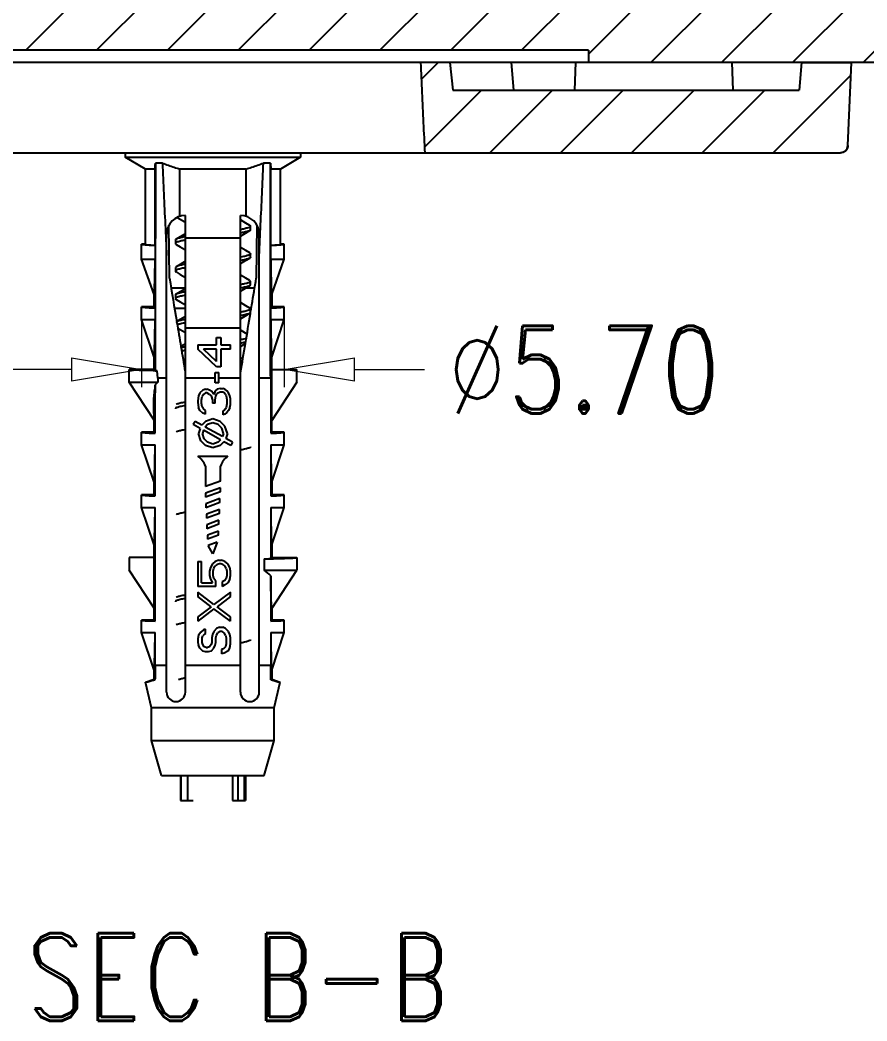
# Model space of a CAD drawing. Header units: millimetres. Extents: x 3559 to 4719, y 1270 to 1649.
# Drawn here: x 4242.07 to 4275.89, y 1293.95 to 1333.9 of the extents above; entities that cross this region are included whole.
import ezdxf
from ezdxf.enums import TextEntityAlignment as Align

# ---------------------------------------------------------------- set-up
doc = ezdxf.new("R2010")
doc.units = ezdxf.units.MM
doc.layers.get('0').update_dxf_attribs({"linetype": 'CONTINUOUS'})
doc.layers.get('Defpoints').update_dxf_attribs({"linetype": 'CONTINUOUS'})
doc.layers.add('dim', color=3, linetype='CONTINUOUS', lineweight=9)
doc.layers.add('hatch', color=56, linetype='CONTINUOUS', lineweight=9)
doc.styles.add('longtou', font='romand.shx', dxfattribs={"width": 0.8, "bigfont": 'fangsong.shx'})
doc.dimstyles.new('YanXiu', dxfattribs={"dimtxt": 2.5, "dimasz": 2.2, "dimexe": 1, "dimexo": 0, "dimgap": 0.66, "dimtad": 0, "dimzin": 0, "dimdsep": 46, "dimtxsty": 'longtou', "dimblk": 'CLOSEDBLANK', "dimcen": 0, "dimclrd": 3, "dimclre": 3, "dimclrt": 7, "dimadec": 0, "dimazin": 0, "dimtfac": 1, "dimtdec": 4, "dimtofl": 0, "dimtmove": 0, "dimatfit": 3, "dimldrblk": 'CLOSEDBLANK', "dimfxl": 0, "dimtolj": 1, "dimtzin": 0, "dimlwd": 0, "dimlwe": 0, "dimarcsym": 0})
pattern_1 = [(45, (3414.0296, 1058.7995), (-1.4142136, 1.4142136), [])]

# ---------------------------------------------------------------- blocks, each defined once
blk = doc.blocks.new('_ClosedBlank')
at = {"color": 0, "linetype": 'ByBlock', "lineweight": -2}
for p, q in [((-1, 0.167), (0, 0)), ((-1, 0.167), (-1, -0.167)), ((0, 0), (-1, -0.167))]:
    blk.add_line(p, q, dxfattribs=at)
blk = doc.blocks.new('*D87')
at = {"layer": 'Defpoints', "color": 0}
for p in [(4246.923, 1321.949), (4252.623, 1321.949), (4252.623, 1319.949)]:
    blk.add_point(p, dxfattribs=at)
at = {"layer": 'dim', "color": 3, "lineweight": 5}
for p, q in [((4246.923, 1321.949), (4246.923, 1319.249)), ((4252.623, 1321.949), (4252.623, 1319.249)), ((4244.123, 1319.949), (4241.323, 1319.949)), ((4255.423, 1319.949), (4258.223, 1319.949))]:
    blk.add_line(p, q, dxfattribs=at)
at = {"layer": 'dim', "color": 3, "lineweight": 5, "xscale": 2.8, "yscale": 2.8, "zscale": 2.8}
blk.add_blockref('_ClosedBlank', (4246.923, 1319.949), dxfattribs=at)
at = {"layer": 'dim', "color": 3, "lineweight": 5, "xscale": 2.8, "yscale": 2.8, "zscale": 2.8, "rotation": 180}
blk.add_blockref('_ClosedBlank', (4252.623, 1319.949), dxfattribs=at)
at = {"layer": 'dim', "color": 7, "insert": (4264.589, 1319.949), "char_height": 3.5, "attachment_point": 5, "style": 'longtou'}
blk.add_mtext('%%c5.70', dxfattribs=at)

msp = doc.modelspace()

# ---------------------------------------------------------------- hatches: boundary and pattern name
h = msp.add_hatch()
h.set_pattern_fill('B', color=5, scale=2, angle=45, style=0)
h.set_pattern_definition(pattern_1)
edge = h.paths.add_edge_path()
edge.add_line((4199.773, 1346.899), (4198.484, 1346.899))
edge.add_line((4198.484, 1346.899), (4198.319, 1346.613))
edge.add_line((4198.319, 1346.613), (4198.255, 1345.399))
edge.add_line((4198.255, 1345.399), (4197.302, 1345.399))
edge.add_line((4197.302, 1345.399), (4197.276, 1346.899))
edge.add_line((4197.276, 1346.899), (4195.773, 1346.899))
edge.add_line((4195.773, 1346.899), (4196.284, 1337.137))
edge.add_spline(control_points=[(4196.284, 1337.137), (4196.431, 1334.332), (4198.469, 1332.399), (4201.278, 1332.399)], knot_values=[0, 0, 0, 0, 1, 1, 1, 1], degree=3, periodic=0)
edge.add_line((4201.278, 1332.399), (4205.523, 1332.399))
edge.add_line((4205.523, 1332.399), (4205.549, 1332.899))
edge.add_line((4205.549, 1332.899), (4206.497, 1332.899))
edge.add_line((4206.497, 1332.899), (4206.523, 1332.399))
edge.add_line((4206.523, 1332.399), (4212.773, 1332.399))
edge.add_line((4212.773, 1332.399), (4212.782, 1332.899))
edge.add_line((4212.782, 1332.899), (4213.773, 1332.899))
edge.add_line((4213.773, 1332.899), (4213.785, 1332.199))
edge.add_line((4213.785, 1332.199), (4234.773, 1332.199))
edge.add_line((4234.773, 1332.199), (4234.775, 1332.699))
edge.add_line((4234.775, 1332.699), (4264.77, 1332.699))
edge.add_line((4264.77, 1332.699), (4264.773, 1332.199))
edge.add_line((4264.773, 1332.199), (4285.761, 1332.199))
edge.add_line((4285.761, 1332.199), (4285.773, 1332.899))
edge.add_line((4285.773, 1332.899), (4286.764, 1332.899))
edge.add_line((4286.764, 1332.899), (4286.773, 1332.399))
edge.add_line((4286.773, 1332.399), (4293.023, 1332.399))
edge.add_line((4293.023, 1332.399), (4293.049, 1332.899))
edge.add_line((4293.049, 1332.899), (4293.997, 1332.899))
edge.add_line((4293.997, 1332.899), (4294.023, 1332.399))
edge.add_line((4294.023, 1332.399), (4298.268, 1332.399))
edge.add_spline(control_points=[(4303.261, 1337.137), (4303.114, 1334.332), (4301.077, 1332.399), (4298.268, 1332.399)], knot_values=[0, 0, 0, 0, 1, 1, 1, 1], degree=3, periodic=0)
edge.add_line((4303.261, 1337.137), (4303.773, 1346.899))
edge.add_line((4303.773, 1346.899), (4302.269, 1346.899))
edge.add_line((4302.269, 1346.899), (4302.243, 1345.399))
edge.add_line((4302.243, 1345.399), (4301.291, 1345.399))
edge.add_line((4301.291, 1345.399), (4301.227, 1346.613))
edge.add_line((4301.227, 1346.613), (4301.062, 1346.899))
edge.add_line((4301.062, 1346.899), (4299.773, 1346.899))
edge.add_line((4299.773, 1346.899), (4299.672, 1335.33))
edge.add_spline(control_points=[(4299.672, 1335.33), (4299.255, 1335.047), (4298.772, 1334.899), (4298.268, 1334.899)], knot_values=[0, 0, 0, 0, 1, 1, 1, 1], degree=3, periodic=0)
edge.add_line((4298.268, 1334.899), (4201.278, 1334.899))
edge.add_spline(control_points=[(4199.874, 1335.33), (4200.291, 1335.047), (4200.773, 1334.899), (4201.278, 1334.899)], knot_values=[0, 0, 0, 0, 1, 1, 1, 1], degree=3, periodic=0)
edge.add_line((4199.874, 1335.33), (4199.773, 1346.899))
h = msp.add_hatch()
h.set_pattern_fill('DEFAULT__1', color=5, scale=2, angle=45, style=0)
h.set_pattern_definition(pattern_1)
edge = h.paths.add_edge_path()
edge.add_line((4273.273, 1332.199), (4275.273, 1332.199))
edge.add_line((4275.273, 1332.199), (4275.128, 1328.886))
edge.add_spline(control_points=[(4275.128, 1328.886), (4275.121, 1328.716), (4274.998, 1328.599), (4274.829, 1328.599)], knot_values=[0, 0, 0, 0, 1, 1, 1, 1], degree=3, periodic=0)
edge.add_line((4274.829, 1328.599), (4258.229, 1328.599))
edge.add_spline(control_points=[(4258.063, 1332.199), (4258.082, 1331.801), (4258.118, 1331.003), (4258.174, 1329.803), (4258.211, 1329.001), (4258.229, 1328.599)], knot_values=[0, 0, 0, 0, 0.333333, 0.666667, 1, 1, 1, 1], degree=3, periodic=0)
edge.add_line((4258.063, 1332.199), (4259.229, 1332.199))
edge.add_line((4259.229, 1332.199), (4259.35, 1331.099))
edge.add_line((4259.35, 1331.099), (4273.177, 1331.099))
edge.add_line((4273.177, 1331.099), (4273.273, 1332.199))
edge = h.paths.add_edge_path()
edge.add_line((4224.273, 1332.199), (4226.273, 1332.199))
edge.add_line((4226.273, 1332.199), (4226.369, 1331.099))
edge.add_line((4226.369, 1331.099), (4240.195, 1331.099))
edge.add_line((4240.195, 1331.099), (4240.316, 1332.199))
edge.add_line((4240.316, 1332.199), (4241.483, 1332.199))
edge.add_spline(control_points=[(4241.317, 1328.599), (4241.335, 1329.001), (4241.372, 1329.803), (4241.427, 1331.003), (4241.464, 1331.801), (4241.483, 1332.199)], knot_values=[0, 0, 0, 0, 0.333333, 0.666667, 1, 1, 1, 1], degree=3, periodic=0)
edge.add_line((4241.317, 1328.599), (4224.717, 1328.599))
edge.add_spline(control_points=[(4224.418, 1328.886), (4224.425, 1328.716), (4224.548, 1328.599), (4224.717, 1328.599)], knot_values=[0, 0, 0, 0, 1, 1, 1, 1], degree=3, periodic=0)
edge.add_line((4224.418, 1328.886), (4224.273, 1332.199))

# ---------------------------------------------------------------- linework, layer by layer
at = {"color": 7, "linetype": 'Continuous'}
for p, q in [((4264.77, 1332.699), (4234.775, 1332.699)), ((4264.77, 1332.699), (4234.775, 1332.699)), ((4264.77, 1332.699), (4264.773, 1332.199)), ((4264.77, 1332.699), (4264.773, 1332.199)), ((4285.761, 1332.199), (4213.785, 1332.199)), ((4259.229, 1332.199), (4258.063, 1332.199)), ((4259.229, 1332.199), (4259.35, 1331.099)), ((4259.229, 1332.199), (4259.35, 1331.099)), ((4261.677, 1332.199), (4261.773, 1331.099)), ((4264.249, 1332.199), (4264.21, 1331.099)), ((4285.761, 1332.199), (4264.773, 1332.199)), ((4270.497, 1332.199), (4270.536, 1331.099)), ((4273.273, 1332.199), (4273.177, 1331.099)), ((4273.273, 1332.199), (4273.177, 1331.099)), ((4273.273, 1332.199), (4275.273, 1332.199)), ((4275.128, 1328.886), (4275.273, 1332.199)), ((4275.128, 1328.886), (4275.273, 1332.199)), ((4259.35, 1331.099), (4273.177, 1331.099)), ((4259.35, 1331.099), (4273.177, 1331.099)), ((4224.717, 1328.599), (4274.829, 1328.599)), ((4246.273, 1328.599), (4246.273, 1328.429)), ((4247.078, 1327.952), (4246.273, 1328.429)), ((4246.273, 1328.429), (4253.273, 1328.429)), ((4253.273, 1328.429), (4252.468, 1327.952)), ((4253.273, 1328.599), (4253.273, 1328.429)), ((4258.229, 1328.599), (4274.829, 1328.599)), ((4247.078, 1324.949), (4247.078, 1327.952)), ((4247.459, 1327.952), (4247.078, 1327.952)), ((4247.459, 1327.952), (4247.459, 1324.913)), ((4247.756, 1328.19), (4247.477, 1328.19)), ((4248.453, 1326.066), (4248.453, 1327.952)), ((4251.093, 1327.952), (4248.453, 1327.952)), ((4251.093, 1327.952), (4251.093, 1326.066)), ((4252.068, 1328.19), (4251.79, 1328.19)), ((4252.087, 1324.913), (4252.087, 1327.952)), ((4252.468, 1327.952), (4252.087, 1327.952)), ((4252.468, 1324.949), (4252.468, 1327.952)), ((4248.673, 1307.074), (4248.673, 1326.099)), ((4250.873, 1307.074), (4250.873, 1326.099)), ((4251.083, 1325.797), (4250.873, 1325.922)), ((4248.04, 1323.599), (4248.016, 1325.711)), ((4251.243, 1325.702), (4251.083, 1325.797)), ((4251.273, 1325.53), (4251.273, 1325.667)), ((4251.53, 1325.711), (4251.505, 1323.599)), ((4247.923, 1307.074), (4247.923, 1325.349)), ((4248.273, 1325.117), (4248.273, 1324.98)), ((4248.673, 1325.249), (4248.664, 1325.247)), ((4250.873, 1325.199), (4248.673, 1325.199)), ((4251.623, 1307.074), (4251.623, 1325.349)), ((4246.923, 1324.349), (4246.923, 1324.949)), ((4247.078, 1324.949), (4246.923, 1324.949)), ((4247.459, 1324.913), (4247.467, 1324.905)), ((4247.467, 1324.905), (4247.467, 1324.349)), ((4251.083, 1324.697), (4250.873, 1324.822)), ((4251.243, 1324.602), (4251.083, 1324.697)), ((4252.087, 1324.913), (4252.079, 1324.905)), ((4252.079, 1324.349), (4252.079, 1324.905)), ((4252.623, 1324.949), (4252.468, 1324.949)), ((4252.623, 1324.349), (4252.623, 1324.949)), ((4247.423, 1322.949), (4246.923, 1324.349)), ((4246.923, 1324.349), (4247.467, 1324.349)), ((4251.273, 1324.43), (4251.273, 1324.567)), ((4252.079, 1324.349), (4252.623, 1324.349)), ((4252.123, 1322.949), (4252.623, 1324.349)), ((4248.303, 1324.052), (4248.273, 1324.017)), ((4248.273, 1324.017), (4248.273, 1323.88)), ((4248.303, 1323.845), (4248.466, 1323.749)), ((4248.466, 1323.749), (4248.673, 1323.626)), ((4251.083, 1323.597), (4250.873, 1323.722)), ((4251.243, 1323.502), (4251.083, 1323.597)), ((4251.243, 1323.502), (4251.273, 1323.467)), ((4251.273, 1323.33), (4251.273, 1323.467)), ((4248.673, 1323.199), (4248.107, 1323.199)), ((4251.439, 1323.199), (4251.08, 1323.199)), ((4251.273, 1323.33), (4251.243, 1323.295)), ((4247.423, 1322.449), (4247.423, 1322.949)), ((4248.273, 1322.917), (4248.273, 1322.78)), ((4248.273, 1322.78), (4248.303, 1322.745)), ((4248.303, 1322.745), (4248.466, 1322.649)), ((4248.466, 1322.649), (4248.673, 1322.526)), ((4252.123, 1322.949), (4252.123, 1322.449)), ((4246.923, 1321.949), (4246.923, 1322.449)), ((4247.423, 1322.449), (4246.923, 1322.449)), ((4247.423, 1322.449), (4247.467, 1322.405)), ((4247.467, 1322.405), (4247.467, 1321.949)), ((4248.239, 1322.399), (4248.673, 1322.399)), ((4251.083, 1322.497), (4250.873, 1322.622)), ((4251.243, 1322.402), (4251.083, 1322.497)), ((4251.247, 1322.399), (4251.307, 1322.399)), ((4251.273, 1322.23), (4251.273, 1322.367)), ((4252.079, 1322.405), (4252.123, 1322.449)), ((4252.079, 1321.949), (4252.079, 1322.405)), ((4252.623, 1322.449), (4252.123, 1322.449)), ((4252.623, 1321.949), (4252.623, 1322.449)), ((4247.423, 1320.449), (4246.923, 1321.949)), ((4246.923, 1321.949), (4247.467, 1321.949)), ((4248.329, 1321.857), (4248.327, 1321.867)), ((4248.333, 1321.828), (4248.329, 1321.857)), ((4251.273, 1322.19), (4251.279, 1322.229)), ((4252.079, 1321.949), (4252.623, 1321.949)), ((4252.123, 1320.449), (4252.623, 1321.949)), ((4250.873, 1321.599), (4248.673, 1321.599)), ((4249.92, 1320.932), (4249.92, 1321.223)), ((4249.92, 1321.223), (4250.086, 1321.223)), ((4250.086, 1321.223), (4250.086, 1320.932)), ((4248.673, 1320.972), (4248.495, 1320.866)), ((4249.173, 1320.932), (4249.173, 1320.758)), ((4249.173, 1320.932), (4249.92, 1320.932)), ((4249.92, 1320.062), (4249.173, 1320.758)), ((4249.92, 1320.265), (4249.394, 1320.758)), ((4249.92, 1320.758), (4249.394, 1320.758)), ((4249.92, 1320.265), (4249.92, 1320.758)), ((4250.086, 1320.932), (4250.473, 1320.932)), ((4250.086, 1320.758), (4250.086, 1320.062)), ((4250.473, 1320.758), (4250.086, 1320.758)), ((4250.473, 1320.758), (4250.473, 1320.932)), ((4250.873, 1320.876), (4251.072, 1320.994)), ((4247.423, 1319.949), (4247.423, 1320.449)), ((4248.578, 1320.382), (4248.673, 1320.326)), ((4250.966, 1320.367), (4250.873, 1320.422)), ((4252.123, 1317.449), (4252.123, 1320.449)), ((4246.423, 1319.449), (4246.423, 1319.949)), ((4247.423, 1319.949), (4246.423, 1319.949)), ((4247.467, 1319.904), (4247.423, 1319.949)), ((4247.571, 1319.599), (4247.552, 1319.902)), ((4248.673, 1319.872), (4248.665, 1319.867)), ((4250.086, 1320.062), (4249.92, 1320.062)), ((4252.123, 1319.949), (4253.123, 1319.949)), ((4253.123, 1319.449), (4253.123, 1319.949)), ((4247.423, 1317.93), (4246.423, 1319.449)), ((4246.423, 1319.449), (4247.571, 1319.449)), ((4247.571, 1319.599), (4247.571, 1319.449)), ((4247.923, 1319.599), (4247.571, 1319.599)), ((4249.864, 1319.599), (4248.673, 1319.599)), ((4249.864, 1319.423), (4249.864, 1319.83)), ((4249.864, 1319.83), (4250.003, 1319.83)), ((4250.003, 1319.423), (4250.003, 1319.83)), ((4250.873, 1319.599), (4250.003, 1319.599)), ((4252.079, 1319.599), (4251.623, 1319.599)), ((4252.079, 1319.599), (4252.079, 1317.405)), ((4253.123, 1319.449), (4252.123, 1317.912)), ((4247.467, 1319.34), (4247.466, 1319.3)), ((4247.467, 1317.405), (4247.467, 1319.34)), ((4249.366, 1319.133), (4249.256, 1319.017)), ((4249.477, 1319.162), (4249.366, 1319.133)), ((4249.477, 1319.162), (4249.532, 1319.162)), ((4249.643, 1319.133), (4249.532, 1319.162)), ((4249.726, 1319.075), (4249.643, 1319.133)), ((4249.809, 1318.959), (4249.726, 1319.075)), ((4249.864, 1319.104), (4249.809, 1318.959)), ((4250.003, 1319.423), (4249.864, 1319.423)), ((4249.947, 1319.162), (4249.864, 1319.104)), ((4250.058, 1319.191), (4249.947, 1319.162)), ((4250.058, 1319.046), (4249.947, 1318.988)), ((4250.058, 1319.191), (4250.169, 1319.191)), ((4250.169, 1319.046), (4250.058, 1319.046)), ((4250.252, 1319.162), (4250.169, 1319.191)), ((4250.224, 1319.017), (4250.169, 1319.046)), ((4250.335, 1319.104), (4250.252, 1319.162)), ((4250.39, 1319.017), (4250.335, 1319.104)), ((4249.201, 1318.901), (4249.173, 1318.698)), ((4249.173, 1318.698), (4249.173, 1318.64)), ((4249.256, 1319.017), (4249.201, 1318.901)), ((4249.311, 1318.727), (4249.339, 1318.872)), ((4249.311, 1318.611), (4249.311, 1318.727)), ((4249.394, 1318.959), (4249.339, 1318.872)), ((4249.477, 1319.017), (4249.394, 1318.959)), ((4249.532, 1319.017), (4249.477, 1319.017)), ((4249.643, 1318.959), (4249.532, 1319.017)), ((4249.643, 1318.959), (4249.698, 1318.901)), ((4249.698, 1318.901), (4249.754, 1318.727)), ((4249.754, 1318.727), (4249.754, 1318.611)), ((4249.864, 1318.727), (4249.892, 1318.901)), ((4249.864, 1318.611), (4249.864, 1318.727)), ((4249.892, 1318.901), (4249.947, 1318.988)), ((4250.279, 1318.959), (4250.224, 1319.017)), ((4250.279, 1318.959), (4250.307, 1318.901)), ((4250.307, 1318.901), (4250.335, 1318.756)), ((4250.335, 1318.756), (4250.335, 1318.582)), ((4250.445, 1318.901), (4250.39, 1319.017)), ((4250.473, 1318.785), (4250.445, 1318.901)), ((4250.473, 1318.553), (4250.473, 1318.785)), ((4249.173, 1318.64), (4249.201, 1318.437)), ((4249.256, 1318.321), (4249.201, 1318.437)), ((4249.366, 1318.204), (4249.256, 1318.321)), ((4249.339, 1318.466), (4249.311, 1318.611)), ((4249.394, 1318.379), (4249.339, 1318.466)), ((4249.477, 1318.321), (4249.394, 1318.379)), ((4249.477, 1318.175), (4249.477, 1318.321)), ((4249.864, 1318.611), (4249.754, 1318.611)), ((4250.224, 1318.321), (4250.169, 1318.292)), ((4250.169, 1318.292), (4250.169, 1318.146)), ((4250.279, 1318.379), (4250.224, 1318.321)), ((4250.307, 1318.437), (4250.279, 1318.379)), ((4250.335, 1318.582), (4250.307, 1318.437)), ((4250.39, 1318.321), (4250.335, 1318.233)), ((4250.445, 1318.437), (4250.39, 1318.321)), ((4250.445, 1318.437), (4250.473, 1318.553)), ((4247.423, 1317.449), (4247.423, 1317.93)), ((4249.059, 1317.881), (4248.986, 1317.75)), ((4249.331, 1317.73), (4249.059, 1317.881)), ((4249.482, 1317.881), (4249.331, 1317.73)), ((4249.477, 1318.175), (4249.366, 1318.204)), ((4249.773, 1317.978), (4249.482, 1317.881)), ((4250.063, 1317.881), (4249.773, 1317.978)), ((4250.255, 1317.689), (4250.063, 1317.881)), ((4250.252, 1318.175), (4250.169, 1318.146)), ((4250.335, 1318.233), (4250.252, 1318.175)), ((4246.923, 1316.949), (4246.923, 1317.449)), ((4247.423, 1317.449), (4246.923, 1317.449)), ((4247.423, 1317.449), (4247.467, 1317.405)), ((4249.26, 1317.598), (4248.986, 1317.75)), ((4249.26, 1317.598), (4249.194, 1317.399)), ((4249.394, 1317.524), (4249.352, 1317.399)), ((4250.078, 1317.143), (4249.394, 1317.524)), ((4249.563, 1317.75), (4249.468, 1317.654)), ((4250.152, 1317.274), (4249.468, 1317.654)), ((4249.773, 1317.82), (4249.563, 1317.75)), ((4249.982, 1317.75), (4249.773, 1317.82)), ((4250.124, 1317.608), (4249.982, 1317.75)), ((4250.194, 1317.399), (4250.124, 1317.608)), ((4250.352, 1317.399), (4250.255, 1317.689)), ((4252.079, 1317.405), (4252.123, 1317.449)), ((4252.623, 1317.449), (4252.123, 1317.449)), ((4252.623, 1316.949), (4252.623, 1317.449)), ((4249.291, 1317.108), (4249.194, 1317.399)), ((4249.482, 1316.916), (4249.291, 1317.108)), ((4249.422, 1317.189), (4249.352, 1317.399)), ((4249.563, 1317.048), (4249.422, 1317.189)), ((4249.773, 1316.978), (4249.563, 1317.048)), ((4249.982, 1317.048), (4249.773, 1316.978)), ((4250.078, 1317.143), (4249.982, 1317.048)), ((4250.214, 1317.068), (4250.063, 1316.916)), ((4250.194, 1317.399), (4250.152, 1317.274)), ((4250.486, 1316.916), (4250.214, 1317.068)), ((4250.352, 1317.399), (4250.286, 1317.2)), ((4250.559, 1317.048), (4250.286, 1317.2)), ((4250.559, 1317.048), (4250.486, 1316.916)), ((4247.423, 1315.449), (4246.923, 1316.949)), ((4246.923, 1316.949), (4247.467, 1316.949)), ((4247.467, 1314.905), (4247.467, 1316.949)), ((4249.773, 1316.82), (4249.482, 1316.916)), ((4250.063, 1316.916), (4249.773, 1316.82)), ((4252.079, 1316.949), (4252.079, 1314.905)), ((4252.079, 1316.949), (4252.623, 1316.949)), ((4252.123, 1315.449), (4252.623, 1316.949)), ((4249.173, 1316.499), (4250.373, 1316.499)), ((4249.473, 1316.099), (4249.473, 1315.28)), ((4250.073, 1315.499), (4250.073, 1316.099)), ((4247.423, 1314.949), (4247.423, 1315.449)), ((4250.073, 1315.499), (4249.473, 1315.28)), ((4252.123, 1315.449), (4252.123, 1314.949)), ((4250.073, 1315.233), (4249.473, 1315.014)), ((4250.073, 1315.073), (4249.473, 1314.855)), ((4250.073, 1315.073), (4250.073, 1315.233)), ((4246.923, 1314.449), (4246.923, 1314.949)), ((4247.423, 1314.949), (4246.923, 1314.949)), ((4247.423, 1314.949), (4247.467, 1314.905)), ((4249.473, 1315.014), (4249.473, 1314.855)), ((4250.053, 1314.8), (4249.493, 1314.596)), ((4250.053, 1314.64), (4250.053, 1314.8)), ((4252.079, 1314.905), (4252.123, 1314.949)), ((4252.623, 1314.949), (4252.123, 1314.949)), ((4252.623, 1314.449), (4252.623, 1314.949)), ((4247.423, 1312.949), (4246.923, 1314.449)), ((4246.923, 1314.449), (4247.467, 1314.449)), ((4247.467, 1309.905), (4247.467, 1314.449)), ((4250.053, 1314.64), (4249.493, 1314.436)), ((4249.493, 1314.596), (4249.493, 1314.436)), ((4250.033, 1314.367), (4249.513, 1314.178)), ((4250.033, 1314.207), (4250.033, 1314.367)), ((4252.079, 1314.449), (4252.079, 1312.405)), ((4252.079, 1314.449), (4252.623, 1314.449)), ((4252.123, 1312.949), (4252.623, 1314.449)), ((4250.033, 1314.207), (4249.513, 1314.018)), ((4249.513, 1314.178), (4249.513, 1314.018)), ((4250.013, 1313.934), (4249.533, 1313.759)), ((4250.013, 1313.774), (4250.013, 1313.934)), ((4250.013, 1313.774), (4249.533, 1313.599)), ((4249.533, 1313.759), (4249.533, 1313.599)), ((4249.993, 1313.501), (4249.553, 1313.341)), ((4249.993, 1313.341), (4249.993, 1313.501)), ((4249.993, 1313.341), (4249.553, 1313.181)), ((4249.553, 1313.341), (4249.553, 1313.181)), ((4249.939, 1313.056), (4249.584, 1312.926)), ((4249.939, 1313.056), (4249.773, 1312.599)), ((4247.423, 1309.949), (4247.423, 1312.949)), ((4249.773, 1312.599), (4249.584, 1312.926)), ((4252.123, 1312.949), (4252.123, 1312.449)), ((4246.423, 1312.449), (4246.423, 1311.949)), ((4247.423, 1312.449), (4246.423, 1312.449)), ((4249.173, 1312.284), (4249.173, 1311.298)), ((4249.173, 1312.284), (4249.311, 1312.284)), ((4249.311, 1311.443), (4249.311, 1312.284)), ((4249.864, 1312.284), (4249.754, 1312.197)), ((4250.003, 1312.342), (4249.864, 1312.284)), ((4250.003, 1312.342), (4250.113, 1312.342)), ((4250.252, 1312.284), (4250.113, 1312.342)), ((4250.362, 1312.197), (4250.252, 1312.284)), ((4251.821, 1312.397), (4251.821, 1311.949)), ((4252.079, 1312.405), (4252.123, 1312.449)), ((4252.123, 1312.449), (4253.123, 1312.449)), ((4253.123, 1312.449), (4253.123, 1311.949)), ((4247.423, 1310.43), (4246.423, 1311.949)), ((4249.671, 1312.052), (4249.643, 1311.907)), ((4249.643, 1311.907), (4249.643, 1311.733)), ((4249.754, 1312.197), (4249.671, 1312.052)), ((4249.781, 1311.907), (4249.809, 1312.023)), ((4249.781, 1311.733), (4249.781, 1311.907)), ((4249.809, 1312.023), (4249.864, 1312.11)), ((4249.947, 1312.168), (4249.864, 1312.11)), ((4250.03, 1312.197), (4249.947, 1312.168)), ((4250.086, 1312.197), (4250.03, 1312.197)), ((4250.169, 1312.168), (4250.086, 1312.197)), ((4250.252, 1312.11), (4250.169, 1312.168)), ((4250.307, 1312.023), (4250.252, 1312.11)), ((4250.307, 1312.023), (4250.335, 1311.907)), ((4250.335, 1311.907), (4250.335, 1311.733)), ((4250.445, 1312.052), (4250.362, 1312.197)), ((4250.473, 1311.907), (4250.445, 1312.052)), ((4250.473, 1311.733), (4250.473, 1311.907)), ((4251.821, 1311.949), (4253.123, 1311.949)), ((4252.123, 1310.412), (4253.123, 1311.949)), ((4249.643, 1311.733), (4249.671, 1311.588)), ((4249.671, 1311.588), (4249.754, 1311.443)), ((4249.809, 1311.617), (4249.781, 1311.733)), ((4249.892, 1311.501), (4249.809, 1311.617)), ((4249.892, 1311.298), (4249.892, 1311.501)), ((4250.252, 1311.53), (4250.141, 1311.472)), ((4250.141, 1311.472), (4250.141, 1311.298)), ((4250.307, 1311.617), (4250.252, 1311.53)), ((4250.335, 1311.733), (4250.307, 1311.617)), ((4250.445, 1311.588), (4250.362, 1311.443)), ((4250.445, 1311.588), (4250.473, 1311.733)), ((4252.079, 1311.722), (4252.079, 1309.905)), ((4249.892, 1311.298), (4249.173, 1311.298)), ((4249.173, 1311.065), (4249.173, 1310.891)), ((4249.809, 1310.572), (4249.173, 1311.065)), ((4249.311, 1311.443), (4249.754, 1311.443)), ((4250.473, 1311.065), (4249.809, 1310.572)), ((4250.252, 1311.356), (4250.141, 1311.298)), ((4250.362, 1311.443), (4250.252, 1311.356)), ((4250.473, 1310.891), (4250.473, 1311.065)), ((4249.698, 1310.485), (4249.173, 1310.891)), ((4250.473, 1310.891), (4249.947, 1310.485)), ((4249.698, 1310.485), (4249.173, 1310.079)), ((4249.809, 1310.398), (4249.173, 1309.905)), ((4250.473, 1309.905), (4249.809, 1310.398)), ((4250.473, 1310.079), (4249.947, 1310.485)), ((4252.123, 1310.412), (4252.123, 1309.949)), ((4246.923, 1309.449), (4246.923, 1309.949)), ((4247.423, 1309.949), (4246.923, 1309.949)), ((4247.423, 1309.949), (4247.467, 1309.905)), ((4249.173, 1310.079), (4249.173, 1309.905)), ((4250.473, 1309.905), (4250.473, 1310.079)), ((4252.123, 1309.949), (4252.079, 1309.905)), ((4252.623, 1309.949), (4252.123, 1309.949)), ((4252.623, 1309.449), (4252.623, 1309.949)), ((4249.284, 1309.469), (4249.201, 1309.353)), ((4249.394, 1309.556), (4249.284, 1309.469)), ((4249.477, 1309.585), (4249.394, 1309.556)), ((4249.477, 1309.411), (4249.477, 1309.585)), ((4249.809, 1309.498), (4249.754, 1309.382)), ((4249.92, 1309.614), (4249.809, 1309.498)), ((4250.03, 1309.672), (4249.92, 1309.614)), ((4250.058, 1309.498), (4249.975, 1309.44)), ((4250.03, 1309.672), (4250.169, 1309.672)), ((4250.141, 1309.498), (4250.058, 1309.498)), ((4250.224, 1309.44), (4250.141, 1309.498)), ((4250.279, 1309.614), (4250.169, 1309.672)), ((4250.39, 1309.498), (4250.279, 1309.614)), ((4250.445, 1309.382), (4250.39, 1309.498)), ((4247.423, 1307.949), (4246.923, 1309.449)), ((4246.923, 1309.449), (4247.467, 1309.449)), ((4247.467, 1308.149), (4247.467, 1309.449)), ((4249.201, 1309.353), (4249.173, 1309.208)), ((4249.173, 1309.208), (4249.173, 1309.063)), ((4249.173, 1309.063), (4249.201, 1308.947)), ((4249.339, 1309.237), (4249.366, 1309.324)), ((4249.339, 1309.063), (4249.339, 1309.237)), ((4249.366, 1308.976), (4249.339, 1309.063)), ((4249.422, 1309.382), (4249.366, 1309.324)), ((4249.477, 1309.411), (4249.422, 1309.382)), ((4249.726, 1309.063), (4249.698, 1308.976)), ((4249.754, 1309.382), (4249.726, 1309.237)), ((4249.726, 1309.237), (4249.726, 1309.063)), ((4249.864, 1308.947), (4249.892, 1309.063)), ((4249.892, 1309.237), (4249.92, 1309.353)), ((4249.892, 1309.063), (4249.892, 1309.237)), ((4249.92, 1309.353), (4249.975, 1309.44)), ((4250.279, 1309.353), (4250.224, 1309.44)), ((4250.279, 1309.353), (4250.307, 1309.237)), ((4250.307, 1309.237), (4250.307, 1309.005)), ((4250.473, 1309.237), (4250.445, 1309.382)), ((4250.473, 1309.005), (4250.473, 1309.237)), ((4252.079, 1309.449), (4252.079, 1308.149)), ((4252.079, 1309.449), (4252.623, 1309.449)), ((4252.123, 1307.949), (4252.623, 1309.449)), ((4249.256, 1308.831), (4249.201, 1308.947)), ((4249.366, 1308.715), (4249.256, 1308.831)), ((4249.422, 1308.889), (4249.366, 1308.976)), ((4249.477, 1308.686), (4249.366, 1308.715)), ((4249.505, 1308.86), (4249.422, 1308.889)), ((4249.588, 1308.686), (4249.477, 1308.686)), ((4249.505, 1308.86), (4249.56, 1308.86)), ((4249.643, 1308.889), (4249.56, 1308.86)), ((4249.698, 1308.715), (4249.588, 1308.686)), ((4249.698, 1308.976), (4249.643, 1308.889)), ((4249.698, 1308.715), (4249.809, 1308.831)), ((4249.809, 1308.831), (4249.864, 1308.947)), ((4250.196, 1308.802), (4250.113, 1308.773)), ((4250.113, 1308.773), (4250.113, 1308.599)), ((4250.279, 1308.889), (4250.196, 1308.802)), ((4250.362, 1308.715), (4250.224, 1308.628)), ((4250.307, 1309.005), (4250.279, 1308.889)), ((4250.445, 1308.86), (4250.362, 1308.715)), ((4250.445, 1308.86), (4250.473, 1309.005)), ((4250.224, 1308.628), (4250.113, 1308.599)), ((4247.423, 1307.599), (4247.423, 1307.949)), ((4247.467, 1308.149), (4247.923, 1308.149)), ((4248.673, 1308.149), (4250.873, 1308.149)), ((4251.623, 1308.149), (4252.079, 1308.149)), ((4252.123, 1307.949), (4252.123, 1307.599)), ((4247.082, 1307.474), (4247.423, 1307.599)), ((4247.323, 1306.449), (4247.082, 1307.474)), ((4247.423, 1307.599), (4247.46, 1307.573)), ((4252.123, 1307.599), (4252.086, 1307.573)), ((4252.123, 1307.599), (4252.464, 1307.474)), ((4252.223, 1306.449), (4252.464, 1307.474)), ((4247.323, 1305.149), (4247.323, 1306.449)), ((4252.223, 1306.449), (4247.323, 1306.449)), ((4252.223, 1305.149), (4252.223, 1306.449)), ((4247.723, 1303.749), (4247.323, 1305.149)), ((4247.323, 1305.149), (4252.223, 1305.149)), ((4251.823, 1303.749), (4252.223, 1305.149)), ((4247.723, 1303.749), (4251.823, 1303.749)), ((4248.473, 1303.749), (4248.473, 1302.749)), ((4248.509, 1302.749), (4248.509, 1303.749)), ((4248.761, 1303.749), (4248.761, 1302.749)), ((4250.559, 1303.749), (4250.559, 1302.749)), ((4250.785, 1302.749), (4250.785, 1303.749)), ((4251.037, 1302.749), (4251.037, 1303.749)), ((4251.073, 1303.749), (4251.073, 1302.749)), ((4248.473, 1302.749), (4248.987, 1302.749)), ((4250.559, 1302.749), (4251.073, 1302.749))]:
    msp.add_line(p, q, dxfattribs=at)
for points in [[(4248.348, 1326.018), (4248.651, 1325.839), (4248.673, 1325.826)], [(4250.873, 1325.276), (4251.08, 1325.399), (4251.243, 1325.495)], [(4248.673, 1325.372), (4248.462, 1325.247), (4248.303, 1325.152)], [(4248.303, 1324.945), (4248.466, 1324.849), (4248.651, 1324.739), (4248.673, 1324.726)], [(4248.673, 1324.272), (4248.462, 1324.147), (4248.303, 1324.052)], [(4250.873, 1324.176), (4251.08, 1324.299), (4251.243, 1324.395)], [(4248.673, 1323.172), (4248.462, 1323.047), (4248.303, 1322.952)], [(4250.873, 1323.076), (4251.08, 1323.199), (4251.243, 1323.295)], [(4248.673, 1322.072), (4248.462, 1321.947), (4248.327, 1321.867)], [(4250.873, 1321.976), (4251.08, 1322.099), (4251.243, 1322.195)], [(4248.371, 1321.605), (4248.651, 1321.439), (4248.673, 1321.426)], [(4251.135, 1321.366), (4250.899, 1321.507), (4250.873, 1321.522)]]:
    msp.add_lwpolyline(points, dxfattribs=at)
for centre, radius, start, end in [((4274.829, 1328.899), 0.3, 270, 357.5), ((4248.673, 1325.349), 0.75, 90, 180), ((4250.873, 1325.349), 0.75, 0, 90), ((5001.194, 1447.265), 763.239, 189.324633, 189.45641), ((3759.527, 1403.808), 498.473, 350.43687, 350.57625), ((4676.83, 1393.215), 434.402, 189.45865, 189.58724), ((4511.673, 1365.29), 266.902, 189.58099, 189.79849), ((3972.88, 1367.855), 282.112, 350.1977, 350.4385), ((4248.347, 1344.593), 24.704, 267.9588, 268.1566), ((4250.111, 1324.425), 4.454, 279.8551, 280.3432), ((4250.085, 1324.436), 4.605, 279.8587, 280.0244), ((4253.453, 1313.711), 8.217, 135.7089, 136.7577), ((4248.548, 1315.718), 1, 22.3924, 51.3474), ((4250.997, 1315.718), 1, 128.6526, 157.6076), ((4251.025, 1342.096), 29.71, 271.5363, 272.0341), ((4245.448, 1304.423), 9.862, 47.7459, 49.7395), ((4248.298, 1307.074), 0.375, 180, 360), ((4251.248, 1307.074), 0.375, 180, 0)]:
    msp.add_arc(centre, radius, start, end, dxfattribs=at)
for centre, major_axis, ratio, start_param, end_param in [((4249.773, 1324.949), (2.85, 0), 0.026186, -3.141593, -2.513544), ((4249.773, 1324.949), (2.695, 0), 0.026186, 3.141593, 3.68008), ((4249.773, 1324.949), (2.85, 0), 0.026186, -0.628049, 0), ((4249.773, 1324.949), (2.695, 0), 0.026186, -0.538487, 0), ((4249.773, 1322.449), (2.85, 0), 0.026186, 3.141593, 3.769642), ((4249.773, 1322.449), (2.85, 0), 0.026186, -0.628049, 0), ((4249.773, 1317.449), (2.85, 0), 0.026186, 3.141593, 3.769642), ((4249.773, 1317.449), (2.85, 0), 0.026186, -0.628049, 0), ((4249.773, 1314.949), (2.85, 0), 0.026186, 3.141593, 3.769642), ((4249.773, 1314.949), (2.85, 0), 0.026186, -0.628049, 0), ((4249.773, 1309.949), (2.85, 0), 0.026186, 3.141593, 3.769642), ((4249.773, 1309.949), (2.85, 0), 0.026186, -0.628049, 0), ((4250.025, 1308.546), (2.943, 1.072), 0.024515, 3.138681, 3.64547), ((4249.521, 1308.546), (2.943, -1.072), 0.024515, -0.503878, 0.002911)]:
    msp.add_ellipse(centre, major_axis=major_axis, ratio=ratio, start_param=start_param, end_param=end_param, dxfattribs=at)
for points, start_tangent, end_tangent in [([(4258.063, 1332.199), (4258.118, 1331.003), (4258.174, 1329.803), (4258.229, 1328.599)], (0.046286, -0.998928), (0.045896, -0.998946)), ([(4258.063, 1332.199), (4258.118, 1331.003), (4258.174, 1329.803), (4258.229, 1328.599)], (0.046286, -0.998928), (0.045896, -0.998946)), ([(4275.128, 1328.886), (4275.128, 1328.879), (4275.127, 1328.873), (4275.127, 1328.866), (4275.126, 1328.859), (4275.125, 1328.853), (4275.124, 1328.846), (4275.123, 1328.839), (4275.121, 1328.833), (4275.12, 1328.826), (4275.118, 1328.819), (4275.116, 1328.812), (4275.114, 1328.806), (4275.111, 1328.799), (4275.109, 1328.792), (4275.106, 1328.786), (4275.104, 1328.779), (4275.101, 1328.772), (4275.097, 1328.766), (4275.094, 1328.759), (4275.091, 1328.753), (4275.087, 1328.746), (4275.083, 1328.74), (4275.079, 1328.734), (4275.075, 1328.728), (4275.071, 1328.721), (4275.066, 1328.716), (4275.061, 1328.71), (4275.057, 1328.704), (4275.052, 1328.698), (4275.047, 1328.693), (4275.041, 1328.687), (4275.036, 1328.682), (4275.03, 1328.677), (4275.025, 1328.672), (4275.019, 1328.667), (4275.013, 1328.662), (4275.007, 1328.658), (4275.001, 1328.653), (4274.995, 1328.649), (4274.989, 1328.645), (4274.982, 1328.641), (4274.976, 1328.637), (4274.97, 1328.634), (4274.963, 1328.631), (4274.956, 1328.627), (4274.95, 1328.624), (4274.943, 1328.621), (4274.936, 1328.619), (4274.929, 1328.616), (4274.923, 1328.614), (4274.916, 1328.612), (4274.909, 1328.61), (4274.902, 1328.608), (4274.895, 1328.606), (4274.889, 1328.605), (4274.882, 1328.603), (4274.875, 1328.602), (4274.868, 1328.601), (4274.862, 1328.601), (4274.855, 1328.6), (4274.848, 1328.599), (4274.842, 1328.599), (4274.835, 1328.599), (4274.829, 1328.599)], (-0.043619, -0.999048), (-1, 0)), ([(4247.459, 1327.952), (4247.465, 1328.022), (4247.471, 1328.101), (4247.477, 1328.19)], (0.089743, 0.995965), (0.067631, 0.99771)), ([(4247.477, 1328.19), (4247.474, 1325.428), (4247.471, 1322.666), (4247.467, 1319.904)], (-0.001154, -0.999999), (-0.00132, -0.999999)), ([(4247.756, 1328.19), (4247.811, 1326.963), (4247.867, 1325.733), (4247.923, 1324.499)], (0.044078, -0.999028), (0.046406, -0.998923)), ([(4247.756, 1328.19), (4247.995, 1328.101), (4248.228, 1328.021), (4248.453, 1327.952)], (0.932916, -0.360094), (0.960379, -0.278699)), ([(4251.093, 1327.952), (4251.319, 1328.021), (4251.551, 1328.101), (4251.79, 1328.19)], (0.960379, 0.278699), (0.932916, 0.360094)), ([(4251.623, 1324.499), (4251.679, 1325.733), (4251.735, 1326.963), (4251.79, 1328.19)], (0.046406, 0.998923), (0.044078, 0.999028)), ([(4252.068, 1328.19), (4252.075, 1328.101), (4252.081, 1328.022), (4252.087, 1327.952)], (0.067631, -0.99771), (0.089743, -0.995965)), ([(4252.079, 1319.599), (4252.075, 1322.462), (4252.072, 1325.326), (4252.068, 1328.19)], (-0.001329, 0.999999), (-0.001154, 0.999999)), ([(4251.268, 1325.668), (4251.261, 1325.645), (4251.182, 1325.606), (4251.035, 1325.567), (4250.873, 1325.536)], (-0.083562, -0.996503), (-0.987467, -0.157825)), ([(4251.246, 1325.491), (4251.182, 1325.469), (4251.035, 1325.43), (4250.873, 1325.399)], (-0.802717, -0.59636), (-0.987467, -0.157825)), ([(4251.246, 1325.707), (4251.266, 1325.684), (4251.268, 1325.668)], (0.873714, -0.486439), (-0.083562, -0.996503)), ([(4251.268, 1325.53), (4251.261, 1325.508), (4251.246, 1325.491)], (-0.083562, -0.996503), (-0.802717, -0.59636)), ([(4248.3, 1325.156), (4248.285, 1325.14), (4248.278, 1325.117)], (-0.802711, -0.596369), (-0.083562, -0.996503)), ([(4248.673, 1325.111), (4248.511, 1325.08), (4248.363, 1325.041), (4248.285, 1325.002), (4248.278, 1324.98)], (-0.987467, -0.157825), (-0.083562, -0.996503)), ([(4248.664, 1325.247), (4248.511, 1325.217), (4248.363, 1325.179), (4248.3, 1325.156)], (-0.987172, -0.15966), (-0.802711, -0.596369)), ([(4248.278, 1324.98), (4248.28, 1324.963), (4248.3, 1324.941)], (-0.083562, -0.996503), (0.873719, -0.486432)), ([(4247.423, 1322.949), (4247.428, 1322.958), (4247.431, 1322.981), (4247.434, 1323.018), (4247.436, 1323.07), (4247.44, 1323.14), (4247.443, 1323.231), (4247.446, 1323.345), (4247.45, 1323.485), (4247.454, 1323.653), (4247.458, 1323.851), (4247.462, 1324.082), (4247.467, 1324.349)], (0.336336, -0.941742), (0.01651, 0.999864)), ([(4251.269, 1324.567), (4251.27, 1324.556), (4251.212, 1324.517), (4251.084, 1324.479), (4250.891, 1324.44), (4250.873, 1324.437)], (0.21011, -0.977678), (-0.985895, -0.167364)), ([(4251.244, 1324.393), (4251.212, 1324.38), (4251.084, 1324.341), (4250.891, 1324.302), (4250.873, 1324.299)], (-0.896756, -0.442525), (-0.985895, -0.167364)), ([(4251.269, 1324.429), (4251.27, 1324.419), (4251.244, 1324.393)], (0.21011, -0.977678), (-0.896756, -0.442525)), ([(4251.245, 1324.604), (4251.254, 1324.595), (4251.269, 1324.567)], (0.76092, -0.648846), (0.21011, -0.977678)), ([(4252.079, 1324.349), (4252.084, 1324.082), (4252.088, 1323.851), (4252.092, 1323.653), (4252.096, 1323.485), (4252.1, 1323.345), (4252.103, 1323.231), (4252.106, 1323.14), (4252.109, 1323.07), (4252.112, 1323.018), (4252.115, 1322.981), (4252.118, 1322.958), (4252.123, 1322.949)], (0.01651, -0.999864), (0.336336, 0.941742)), ([(4248.673, 1324.012), (4248.565, 1323.991), (4248.399, 1323.952), (4248.3, 1323.913), (4248.274, 1323.88)], (-0.98606, -0.166388), (-0.214774, -0.976664)), ([(4248.274, 1323.88), (4248.274, 1323.874), (4248.302, 1323.845)], (-0.214774, -0.976664), (0.880797, -0.473494)), ([(4248.673, 1324.149), (4248.565, 1324.129), (4248.399, 1324.09), (4248.302, 1324.053)], (-0.98606, -0.166388), (-0.787357, -0.616497)), ([(4251.273, 1323.467), (4251.236, 1323.429), (4251.127, 1323.39), (4250.952, 1323.351), (4250.873, 1323.336)], (0, -1), (-0.985324, -0.170692)), ([(4251.279, 1322.229), (4251.328, 1322.526), (4251.505, 1323.599)], (0.163781, 0.986497), (0.162207, 0.986757)), ([(4248.673, 1323.048), (4248.624, 1323.04), (4248.44, 1323.001), (4248.321, 1322.962), (4248.302, 1322.953)], (-0.985232, -0.171227), (-0.880795, -0.473497)), ([(4251.243, 1323.295), (4251.236, 1323.291), (4251.127, 1323.252), (4250.952, 1323.213), (4250.873, 1323.199)], (-0.840069, -0.542479), (-0.985324, -0.170692)), ([(4248.302, 1322.953), (4248.274, 1322.923), (4248.274, 1322.918)], (-0.880795, -0.473497), (0.214774, -0.976664)), ([(4248.673, 1322.911), (4248.624, 1322.902), (4248.44, 1322.863), (4248.321, 1322.824), (4248.274, 1322.786), (4248.274, 1322.78)], (-0.985232, -0.171227), (0.214774, -0.976664)), ([(4251.269, 1322.368), (4251.254, 1322.34), (4251.165, 1322.301), (4251.008, 1322.262), (4250.873, 1322.236)], (-0.21011, -0.977678), (-0.986994, -0.160759)), ([(4251.244, 1322.405), (4251.27, 1322.379), (4251.269, 1322.368)], (0.896754, -0.442529), (-0.21011, -0.977678)), ([(4247.423, 1320.449), (4247.428, 1320.458), (4247.431, 1320.482), (4247.433, 1320.521), (4247.436, 1320.577), (4247.439, 1320.652), (4247.443, 1320.75), (4247.446, 1320.873), (4247.45, 1321.024), (4247.454, 1321.204), (4247.458, 1321.417), (4247.462, 1321.664), (4247.467, 1321.949)], (0.316228, -0.948683), (0.01541, 0.999881)), ([(4248.673, 1321.948), (4248.486, 1321.912), (4248.348, 1321.873), (4248.327, 1321.867)], (-0.986993, -0.160766), (-0.957342, -0.288959)), ([(4251.245, 1322.193), (4251.165, 1322.163), (4251.008, 1322.124), (4250.873, 1322.098)], (-0.760925, -0.64884), (-0.986994, -0.160759)), ([(4251.269, 1322.231), (4251.254, 1322.202), (4251.245, 1322.193)], (-0.21011, -0.977678), (-0.760925, -0.64884)), ([(4252.079, 1321.949), (4252.084, 1321.664), (4252.088, 1321.417), (4252.092, 1321.204), (4252.096, 1321.024), (4252.1, 1320.873), (4252.103, 1320.749), (4252.106, 1320.651), (4252.109, 1320.576), (4252.112, 1320.521), (4252.115, 1320.482), (4252.118, 1320.458), (4252.123, 1320.449)], (0.01541, -0.999881), (0.316228, 0.948683)), ([(4248.673, 1321.811), (4248.486, 1321.774), (4248.349, 1321.736)], (-0.986993, -0.160766), (-0.965859, -0.259068)), ([(4251.105, 1321.185), (4251.06, 1321.173), (4250.873, 1321.136)], (-0.961056, -0.276354), (-0.986993, -0.160766)), ([(4251.08, 1321.041), (4251.06, 1321.036), (4250.873, 1320.999)], (-0.964558, -0.263871), (-0.986993, -0.160766)), ([(4248.673, 1320.849), (4248.537, 1320.823), (4248.504, 1320.815)], (-0.986981, -0.160835), (-0.969104, -0.246654)), ([(4248.673, 1320.712), (4248.537, 1320.686), (4248.526, 1320.683)], (-0.986981, -0.160835), (-0.971814, -0.235747)), ([(4247.552, 1319.902), (4247.233, 1319.907), (4246.955, 1319.913), (4246.729, 1319.921), (4246.561, 1319.93), (4246.458, 1319.939), (4246.423, 1319.949)], (-0.99992, 0.012655), (0, 1)), ([(4247.466, 1319.3), (4247.433, 1319.085), (4247.412, 1318.892), (4247.401, 1318.72), (4247.396, 1318.568), (4247.396, 1318.434), (4247.4, 1318.318), (4247.406, 1318.219), (4247.412, 1318.134), (4247.419, 1318.065), (4247.424, 1318.01), (4247.429, 1317.968)], (-0.175604, -0.984461), (0.122727, -0.99244)), ([(4247.466, 1319.3), (4247.461, 1319.032), (4247.457, 1318.801), (4247.453, 1318.604), (4247.449, 1318.439), (4247.445, 1318.303), (4247.442, 1318.194), (4247.438, 1318.109), (4247.435, 1318.045), (4247.432, 1317.999), (4247.429, 1317.968)], (-0.016729, -0.99986), (-0.114791, -0.99339)), ([(4248.673, 1318.648), (4248.655, 1318.645), (4248.462, 1318.606), (4248.334, 1318.567), (4248.301, 1318.555)], (-0.985895, -0.167364), (-0.896754, -0.442529)), ([(4248.673, 1318.511), (4248.655, 1318.508), (4248.462, 1318.469), (4248.334, 1318.43), (4248.276, 1318.391), (4248.276, 1318.381)], (-0.985895, -0.167364), (0.21011, -0.977678)), ([(4247.429, 1317.968), (4247.427, 1317.945), (4247.423, 1317.93)], (-0.077909, -0.99696), (-0.550013, 0.835156)), ([(4248.673, 1317.549), (4248.511, 1317.517), (4248.363, 1317.479), (4248.3, 1317.456)], (-0.987467, -0.157825), (-0.802711, -0.596369)), ([(4247.423, 1315.449), (4247.428, 1315.458), (4247.431, 1315.482), (4247.433, 1315.521), (4247.436, 1315.577), (4247.439, 1315.652), (4247.443, 1315.75), (4247.446, 1315.873), (4247.45, 1316.024), (4247.454, 1316.204), (4247.458, 1316.417), (4247.462, 1316.664), (4247.467, 1316.949)], (0.316228, -0.948683), (0.01541, 0.999881)), ([(4251.269, 1316.867), (4251.27, 1316.856), (4251.212, 1316.817), (4251.084, 1316.779), (4250.891, 1316.74), (4250.873, 1316.737)], (0.21011, -0.977678), (-0.985895, -0.167363)), ([(4252.079, 1316.949), (4252.084, 1316.664), (4252.088, 1316.417), (4252.092, 1316.204), (4252.096, 1316.024), (4252.1, 1315.873), (4252.103, 1315.749), (4252.106, 1315.651), (4252.109, 1315.576), (4252.112, 1315.521), (4252.115, 1315.482), (4252.118, 1315.458), (4252.123, 1315.449)], (0.01541, -0.999881), (0.316228, 0.948683)), ([(4247.423, 1312.949), (4247.428, 1312.958), (4247.431, 1312.982), (4247.433, 1313.021), (4247.436, 1313.077), (4247.439, 1313.152), (4247.443, 1313.25), (4247.446, 1313.373), (4247.45, 1313.524), (4247.454, 1313.704), (4247.458, 1313.917), (4247.462, 1314.164), (4247.467, 1314.449)], (0.316228, -0.948683), (0.01541, 0.999881)), ([(4248.673, 1314.248), (4248.486, 1314.212), (4248.348, 1314.173), (4248.3, 1314.157)], (-0.986993, -0.160766), (-0.873714, -0.486439)), ([(4252.079, 1314.449), (4252.084, 1314.164), (4252.088, 1313.917), (4252.092, 1313.704), (4252.096, 1313.524), (4252.1, 1313.373), (4252.103, 1313.249), (4252.106, 1313.151), (4252.109, 1313.076), (4252.112, 1313.021), (4252.115, 1312.982), (4252.118, 1312.958), (4252.123, 1312.949)], (0.01541, -0.999881), (0.316228, 0.948683)), ([(4251.821, 1312.397), (4252.187, 1312.402), (4252.506, 1312.409), (4252.768, 1312.418), (4252.963, 1312.427), (4253.082, 1312.438), (4253.123, 1312.449)], (0.999936, 0.01133), (0, 1)), ([(4252.123, 1310.412), (4252.118, 1310.426), (4252.116, 1310.449), (4252.113, 1310.482), (4252.111, 1310.527), (4252.108, 1310.585), (4252.106, 1310.657), (4252.103, 1310.744), (4252.1, 1310.851), (4252.096, 1310.977), (4252.092, 1311.126), (4252.088, 1311.298), (4252.084, 1311.496), (4252.079, 1311.722)], (-0.545435, -0.838153), (-0.020834, 0.999783)), ([(4248.673, 1310.811), (4248.655, 1310.808), (4248.462, 1310.769), (4248.334, 1310.73), (4248.276, 1310.691), (4248.276, 1310.681)], (-0.985895, -0.167364), (0.21011, -0.977678)), ([(4248.673, 1310.948), (4248.655, 1310.945), (4248.462, 1310.906), (4248.334, 1310.867), (4248.301, 1310.855)], (-0.985895, -0.167364), (-0.896754, -0.442529)), ([(4248.673, 1309.849), (4248.511, 1309.817), (4248.363, 1309.779), (4248.3, 1309.756)], (-0.987467, -0.157825), (-0.802711, -0.596369)), ([(4247.423, 1307.949), (4247.428, 1307.958), (4247.431, 1307.982), (4247.433, 1308.021), (4247.436, 1308.077), (4247.439, 1308.152), (4247.443, 1308.25), (4247.446, 1308.373), (4247.45, 1308.524), (4247.454, 1308.704), (4247.458, 1308.917), (4247.462, 1309.164), (4247.467, 1309.449)], (0.316228, -0.948683), (0.01541, 0.999881)), ([(4251.269, 1309.167), (4251.27, 1309.156), (4251.212, 1309.117), (4251.084, 1309.079), (4250.891, 1309.04), (4250.873, 1309.037)], (0.21011, -0.977678), (-0.985895, -0.167364)), ([(4252.079, 1309.449), (4252.084, 1309.164), (4252.088, 1308.917), (4252.092, 1308.704), (4252.096, 1308.524), (4252.1, 1308.373), (4252.103, 1308.249), (4252.106, 1308.151), (4252.109, 1308.076), (4252.112, 1308.021), (4252.115, 1307.982), (4252.118, 1307.958), (4252.123, 1307.949)], (0.01541, -0.999881), (0.316228, 0.948683)), ([(4247.467, 1308.149), (4247.465, 1307.952), (4247.462, 1307.76), (4247.46, 1307.573)], (-0.010878, -0.999941), (-0.012293, -0.999924)), ([(4252.086, 1307.573), (4252.083, 1307.76), (4252.081, 1307.952), (4252.079, 1308.149)], (-0.012293, 0.999924), (-0.010878, 0.999941)), ([(4248.672, 1307.641), (4248.581, 1307.62), (4248.452, 1307.583), (4248.403, 1307.565)], (-0.981868, -0.189565), (-0.848789, -0.528732))]:
    msp.add_spline(points, degree=3, dxfattribs=dict(at, start_tangent=start_tangent, end_tangent=end_tangent))

# ---------------------------------------------------------------- texts
at = {"layer": 'hatch', "color": 6, "style": 'longtou', "width": 0.8}
msp.add_text('SEC B-B', height=3.5, dxfattribs=at).set_placement((4250.758, 1295.702), align=Align.MIDDLE)

# ---------------------------------------------------------------- dimensions: what is measured, and where the dimension line sits
at = {"layer": 'dim'}
dim = msp.add_linear_dim(base=(4252.623, 1319.949), p1=(4246.923, 1321.949), p2=(4252.623, 1321.949), text='%%c<>', dimstyle='YanXiu', override={"dimtxt": 3.5, "dimasz": 2.8, "dimexe": 0.69965, "dimgap": 0.69965}, dxfattribs=at)
dim.commit()
dim.dimension.update_dxf_attribs({"geometry": '*D87', "text_midpoint": (4264.589, 1319.949), "dimtype": 160})

doc.saveas('drawing.dxf')
